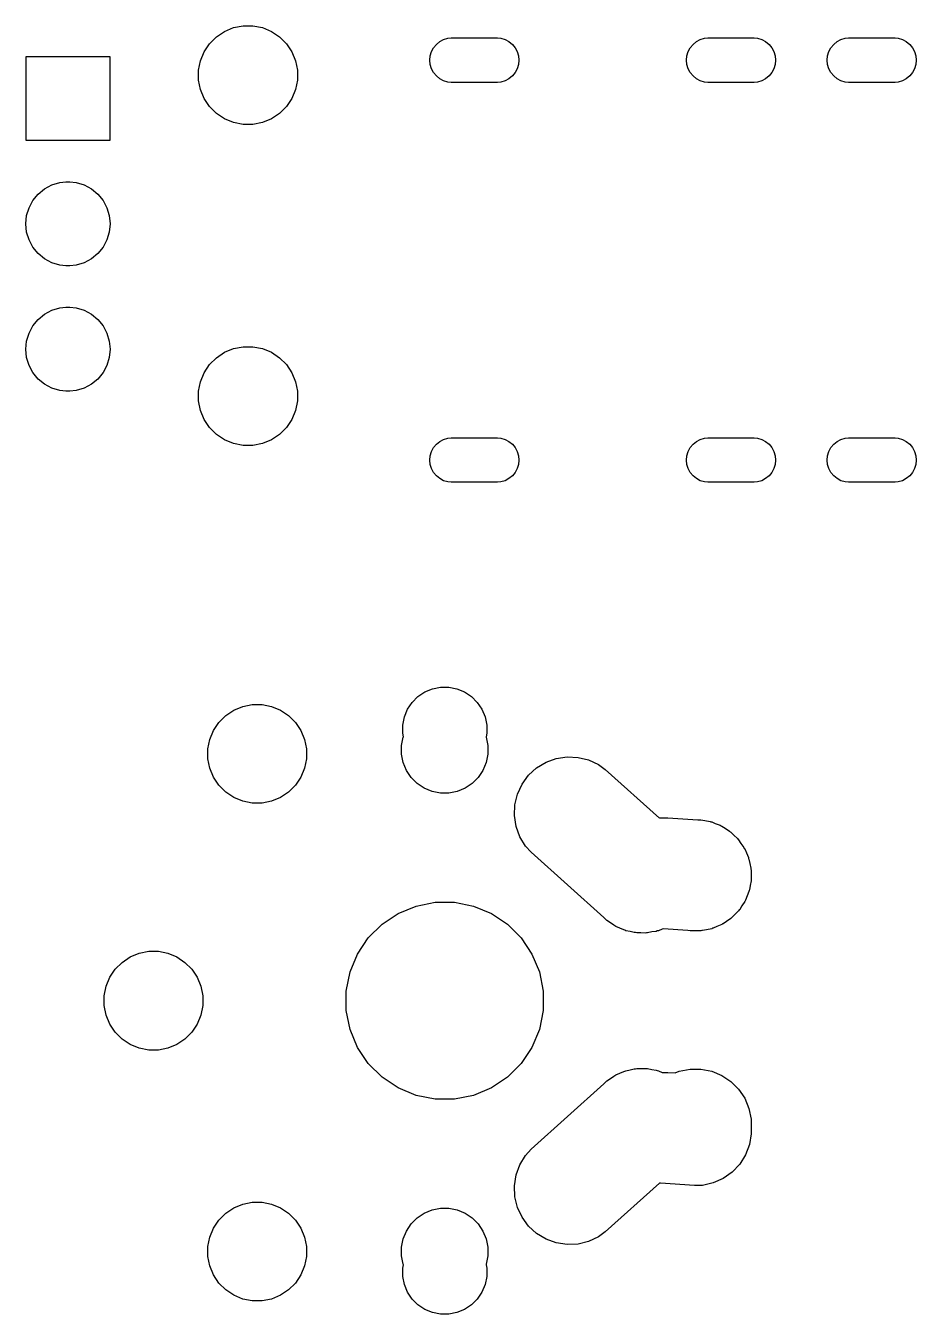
# Model space of a CAD drawing. Extents: x 105.5 to 123.9, y -77.3 to -16.1.
# Drawn here: x 105.51 to 123.55, y -77.35 to -51.25 of the extents above; entities that cross this region are included whole.
import ezdxf

# ---------------------------------------------------------------- set-up
doc = ezdxf.new("R2010")
doc.units = 0
doc.layers.add('BLACK', color=7, linetype='CONTINUOUS')

msp = doc.modelspace()

# ---------------------------------------------------------------- linework, layer by layer
at = {"layer": 'BLACK', "linetype": 'CONTINUOUS'}
for p, q in [((109.377, -51.4774), (109.54, -51.3679)), ((109.54, -51.3679), (109.722, -51.2925)), ((109.722, -51.2925), (109.916, -51.2541)), ((109.916, -51.2541), (110.113, -51.2541)), ((110.113, -51.2541), (110.306, -51.2925)), ((110.306, -51.2925), (110.488, -51.3679)), ((110.488, -51.3679), (110.652, -51.4774)), ((109.128, -51.7804), (109.237, -51.6167)), ((109.237, -51.6167), (109.377, -51.4774)), ((110.652, -51.4774), (110.791, -51.6167)), ((110.791, -51.6167), (110.9, -51.7804)), ((113.774, -51.6988), (113.83, -51.6303)), ((113.83, -51.6303), (113.899, -51.574)), ((113.899, -51.574), (113.977, -51.5322)), ((113.977, -51.5322), (114.062, -51.5065)), ((114.062, -51.5065), (114.128, -51.5)), ((114.128, -51.5), (115.072, -51.5)), ((115.072, -51.5), (115.138, -51.5065)), ((115.138, -51.5065), (115.223, -51.5322)), ((115.223, -51.5322), (115.301, -51.574)), ((115.301, -51.574), (115.37, -51.6303)), ((115.37, -51.6303), (115.426, -51.6988)), ((118.974, -51.6988), (119.03, -51.6303)), ((119.03, -51.6303), (119.099, -51.574)), ((119.099, -51.574), (119.177, -51.5322)), ((119.177, -51.5322), (119.262, -51.5065)), ((119.262, -51.5065), (119.328, -51.5)), ((119.328, -51.5), (120.272, -51.5)), ((120.272, -51.5), (120.338, -51.5065)), ((120.338, -51.5065), (120.423, -51.5322)), ((120.423, -51.5322), (120.501, -51.574)), ((120.501, -51.574), (120.57, -51.6303)), ((120.57, -51.6303), (120.626, -51.6988)), ((121.824, -51.6988), (121.88, -51.6303)), ((121.88, -51.6303), (121.949, -51.574)), ((121.949, -51.574), (122.027, -51.5322)), ((122.027, -51.5322), (122.112, -51.5065)), ((122.112, -51.5065), (122.178, -51.5)), ((122.178, -51.5), (123.122, -51.5)), ((123.122, -51.5), (123.188, -51.5065)), ((123.188, -51.5065), (123.273, -51.5322)), ((123.273, -51.5322), (123.351, -51.574)), ((123.351, -51.574), (123.42, -51.6303)), ((123.42, -51.6303), (123.476, -51.6988)), ((105.517, -53.5754), (105.517, -51.8754)), ((105.517, -51.8754), (107.217, -51.8754)), ((107.217, -51.8754), (107.217, -53.5754)), ((109.052, -51.9624), (109.128, -51.7804)), ((110.9, -51.7804), (110.976, -51.9624)), ((113.698, -51.95), (113.707, -51.8618)), ((113.707, -51.8618), (113.732, -51.777)), ((113.732, -51.777), (113.774, -51.6988)), ((115.426, -51.6988), (115.468, -51.777)), ((115.468, -51.777), (115.493, -51.8618)), ((115.493, -51.8618), (115.502, -51.95)), ((118.898, -51.95), (118.907, -51.8618)), ((118.907, -51.8618), (118.932, -51.777)), ((118.932, -51.777), (118.974, -51.6988)), ((120.626, -51.6988), (120.668, -51.777)), ((120.668, -51.777), (120.693, -51.8618)), ((120.693, -51.8618), (120.702, -51.95)), ((121.748, -51.95), (121.757, -51.8618)), ((121.757, -51.8618), (121.782, -51.777)), ((121.782, -51.777), (121.824, -51.6988)), ((123.476, -51.6988), (123.518, -51.777)), ((123.518, -51.777), (123.543, -51.8618)), ((123.543, -51.8618), (123.552, -51.95)), ((109.014, -52.1556), (109.052, -51.9624)), ((109.014, -52.3526), (109.014, -52.1556)), ((110.976, -51.9624), (111.014, -52.1556)), ((111.014, -52.1556), (111.014, -52.3526)), ((113.707, -52.0382), (113.698, -51.95)), ((113.732, -52.123), (113.707, -52.0382)), ((113.774, -52.2012), (113.732, -52.123)), ((115.468, -52.123), (115.426, -52.2012)), ((115.493, -52.0382), (115.468, -52.123)), ((115.502, -51.95), (115.493, -52.0382)), ((118.907, -52.0382), (118.898, -51.95)), ((118.932, -52.123), (118.907, -52.0382)), ((118.974, -52.2012), (118.932, -52.123)), ((120.668, -52.123), (120.626, -52.2012)), ((120.693, -52.0382), (120.668, -52.123)), ((120.702, -51.95), (120.693, -52.0382)), ((121.757, -52.0382), (121.748, -51.95)), ((121.782, -52.123), (121.757, -52.0382)), ((121.824, -52.2012), (121.782, -52.123)), ((123.518, -52.123), (123.476, -52.2012)), ((123.543, -52.0382), (123.518, -52.123)), ((123.552, -51.95), (123.543, -52.0382)), ((109.052, -52.5458), (109.014, -52.3526)), ((111.014, -52.3526), (110.976, -52.5458)), ((113.83, -52.2697), (113.774, -52.2012)), ((113.899, -52.326), (113.83, -52.2697)), ((113.977, -52.3678), (113.899, -52.326)), ((114.062, -52.3935), (113.977, -52.3678)), ((114.128, -52.4), (114.062, -52.3935)), ((115.072, -52.4), (114.128, -52.4)), ((115.138, -52.3935), (115.072, -52.4)), ((115.223, -52.3678), (115.138, -52.3935)), ((115.301, -52.326), (115.223, -52.3678)), ((115.37, -52.2697), (115.301, -52.326)), ((115.426, -52.2012), (115.37, -52.2697)), ((119.03, -52.2697), (118.974, -52.2012)), ((119.099, -52.326), (119.03, -52.2697)), ((119.177, -52.3678), (119.099, -52.326)), ((119.262, -52.3935), (119.177, -52.3678)), ((119.328, -52.4), (119.262, -52.3935)), ((120.272, -52.4), (119.328, -52.4)), ((120.338, -52.3935), (120.272, -52.4)), ((120.423, -52.3678), (120.338, -52.3935)), ((120.501, -52.326), (120.423, -52.3678)), ((120.57, -52.2697), (120.501, -52.326)), ((120.626, -52.2012), (120.57, -52.2697)), ((121.88, -52.2697), (121.824, -52.2012)), ((121.949, -52.326), (121.88, -52.2697)), ((122.027, -52.3678), (121.949, -52.326)), ((122.112, -52.3935), (122.027, -52.3678)), ((122.178, -52.4), (122.112, -52.3935)), ((123.122, -52.4), (122.178, -52.4)), ((123.188, -52.3935), (123.122, -52.4)), ((123.273, -52.3678), (123.188, -52.3935)), ((123.351, -52.326), (123.273, -52.3678)), ((123.42, -52.2697), (123.351, -52.326)), ((123.476, -52.2012), (123.42, -52.2697)), ((109.128, -52.7278), (109.052, -52.5458)), ((110.976, -52.5458), (110.9, -52.7278)), ((109.237, -52.8916), (109.128, -52.7278)), ((109.377, -53.0309), (109.237, -52.8916)), ((110.791, -52.8916), (110.652, -53.0309)), ((110.9, -52.7278), (110.791, -52.8916)), ((109.54, -53.1403), (109.377, -53.0309)), ((109.722, -53.2157), (109.54, -53.1403)), ((109.916, -53.2541), (109.722, -53.2157)), ((110.306, -53.2157), (110.113, -53.2541)), ((110.488, -53.1403), (110.306, -53.2157)), ((110.652, -53.0309), (110.488, -53.1403)), ((110.113, -53.2541), (109.916, -53.2541)), ((107.217, -53.5754), (105.517, -53.5754)), ((105.892, -54.5552), (106.04, -54.4763)), ((106.04, -54.4763), (106.2, -54.4277)), ((106.2, -54.4277), (106.325, -54.4154)), ((106.325, -54.4154), (106.408, -54.4154)), ((106.408, -54.4154), (106.533, -54.4277)), ((106.533, -54.4277), (106.693, -54.4763)), ((106.693, -54.4763), (106.841, -54.5552)), ((105.578, -54.9385), (105.656, -54.7908)), ((105.656, -54.7908), (105.763, -54.6614)), ((105.763, -54.6614), (105.892, -54.5552)), ((106.841, -54.5552), (106.971, -54.6614)), ((106.971, -54.6614), (107.077, -54.7908)), ((107.077, -54.7908), (107.156, -54.9385)), ((105.529, -55.0987), (105.578, -54.9385)), ((107.156, -54.9385), (107.204, -55.0987)), ((105.512, -55.2654), (105.529, -55.0987)), ((105.529, -55.432), (105.512, -55.2654)), ((107.204, -55.0987), (107.221, -55.2654)), ((107.221, -55.2654), (107.204, -55.432)), ((105.578, -55.5922), (105.529, -55.432)), ((107.204, -55.432), (107.156, -55.5922)), ((105.656, -55.7399), (105.578, -55.5922)), ((105.763, -55.8693), (105.656, -55.7399)), ((107.077, -55.7399), (106.971, -55.8693)), ((107.156, -55.5922), (107.077, -55.7399)), ((105.892, -55.9755), (105.763, -55.8693)), ((106.04, -56.0545), (105.892, -55.9755)), ((106.2, -56.1031), (106.04, -56.0545)), ((106.325, -56.1154), (106.2, -56.1031)), ((106.533, -56.1031), (106.408, -56.1154)), ((106.693, -56.0545), (106.533, -56.1031)), ((106.841, -55.9755), (106.693, -56.0545)), ((106.971, -55.8693), (106.841, -55.9755)), ((106.408, -56.1154), (106.325, -56.1154)), ((105.763, -57.2014), (105.892, -57.0952)), ((105.892, -57.0952), (106.04, -57.0163)), ((106.04, -57.0163), (106.2, -56.9677)), ((106.2, -56.9677), (106.325, -56.9554)), ((106.325, -56.9554), (106.408, -56.9554)), ((106.408, -56.9554), (106.533, -56.9677)), ((106.533, -56.9677), (106.693, -57.0163)), ((106.693, -57.0163), (106.841, -57.0952)), ((106.841, -57.0952), (106.971, -57.2014)), ((105.578, -57.4785), (105.656, -57.3308)), ((105.656, -57.3308), (105.763, -57.2014)), ((106.971, -57.2014), (107.077, -57.3308)), ((107.077, -57.3308), (107.156, -57.4785)), ((105.512, -57.8054), (105.529, -57.6387)), ((105.529, -57.6387), (105.578, -57.4785)), ((107.156, -57.4785), (107.204, -57.6387)), ((107.204, -57.6387), (107.221, -57.8054)), ((105.529, -57.972), (105.512, -57.8054)), ((107.221, -57.8054), (107.204, -57.972)), ((109.377, -57.9774), (109.54, -57.8679)), ((109.54, -57.8679), (109.722, -57.7925)), ((109.722, -57.7925), (109.916, -57.7541)), ((109.916, -57.7541), (110.113, -57.7541)), ((110.113, -57.7541), (110.306, -57.7925)), ((110.306, -57.7925), (110.488, -57.8679)), ((110.488, -57.8679), (110.652, -57.9774)), ((105.578, -58.1322), (105.529, -57.972)), ((105.656, -58.2799), (105.578, -58.1322)), ((107.156, -58.1322), (107.077, -58.2799)), ((107.204, -57.972), (107.156, -58.1322)), ((109.128, -58.2804), (109.237, -58.1167)), ((109.237, -58.1167), (109.377, -57.9774)), ((110.652, -57.9774), (110.791, -58.1167)), ((110.791, -58.1167), (110.9, -58.2804)), ((105.763, -58.4093), (105.656, -58.2799)), ((105.892, -58.5155), (105.763, -58.4093)), ((106.971, -58.4093), (106.841, -58.5155)), ((107.077, -58.2799), (106.971, -58.4093)), ((109.052, -58.4624), (109.128, -58.2804)), ((110.9, -58.2804), (110.976, -58.4624)), ((106.04, -58.5945), (105.892, -58.5155)), ((106.2, -58.6431), (106.04, -58.5945)), ((106.325, -58.6554), (106.2, -58.6431)), ((106.408, -58.6554), (106.325, -58.6554)), ((106.533, -58.6431), (106.408, -58.6554)), ((106.693, -58.5945), (106.533, -58.6431)), ((106.841, -58.5155), (106.693, -58.5945)), ((109.014, -58.6556), (109.052, -58.4624)), ((109.014, -58.8526), (109.014, -58.6556)), ((110.976, -58.4624), (111.014, -58.6556)), ((111.014, -58.6556), (111.014, -58.8526)), ((109.052, -59.0458), (109.014, -58.8526)), ((111.014, -58.8526), (110.976, -59.0458)), ((109.128, -59.2278), (109.052, -59.0458)), ((109.237, -59.3916), (109.128, -59.2278)), ((110.9, -59.2278), (110.791, -59.3916)), ((110.976, -59.0458), (110.9, -59.2278)), ((109.377, -59.5309), (109.237, -59.3916)), ((110.791, -59.3916), (110.652, -59.5309)), ((109.54, -59.6403), (109.377, -59.5309)), ((109.722, -59.7157), (109.54, -59.6403)), ((109.916, -59.7541), (109.722, -59.7157)), ((110.113, -59.7541), (109.916, -59.7541)), ((110.306, -59.7157), (110.113, -59.7541)), ((110.488, -59.6403), (110.306, -59.7157)), ((110.652, -59.5309), (110.488, -59.6403)), ((113.774, -59.7988), (113.83, -59.7303)), ((113.83, -59.7303), (113.899, -59.674)), ((113.899, -59.674), (113.977, -59.6322)), ((113.977, -59.6322), (114.062, -59.6065)), ((114.062, -59.6065), (114.128, -59.6)), ((114.128, -59.6), (115.072, -59.6)), ((115.072, -59.6), (115.138, -59.6065)), ((115.138, -59.6065), (115.223, -59.6322)), ((115.223, -59.6322), (115.301, -59.674)), ((115.301, -59.674), (115.37, -59.7303)), ((115.37, -59.7303), (115.426, -59.7988)), ((118.974, -59.7988), (119.03, -59.7303)), ((119.03, -59.7303), (119.099, -59.674)), ((119.099, -59.674), (119.177, -59.6322)), ((119.177, -59.6322), (119.262, -59.6065)), ((119.262, -59.6065), (119.328, -59.6)), ((119.328, -59.6), (120.272, -59.6)), ((120.272, -59.6), (120.338, -59.6065)), ((120.338, -59.6065), (120.423, -59.6322)), ((120.423, -59.6322), (120.501, -59.674)), ((120.501, -59.674), (120.57, -59.7303)), ((120.57, -59.7303), (120.626, -59.7988)), ((121.824, -59.7988), (121.88, -59.7303)), ((121.88, -59.7303), (121.949, -59.674)), ((121.949, -59.674), (122.027, -59.6322)), ((122.027, -59.6322), (122.112, -59.6065)), ((122.112, -59.6065), (122.178, -59.6)), ((122.178, -59.6), (123.122, -59.6)), ((123.122, -59.6), (123.188, -59.6065)), ((123.188, -59.6065), (123.273, -59.6322)), ((123.273, -59.6322), (123.351, -59.674)), ((123.351, -59.674), (123.42, -59.7303)), ((123.42, -59.7303), (123.476, -59.7988)), ((113.698, -60.05), (113.707, -59.9618)), ((113.707, -59.9618), (113.732, -59.877)), ((113.732, -59.877), (113.774, -59.7988)), ((115.426, -59.7988), (115.468, -59.877)), ((115.468, -59.877), (115.493, -59.9618)), ((115.493, -59.9618), (115.502, -60.05)), ((118.898, -60.05), (118.907, -59.9618)), ((118.907, -59.9618), (118.932, -59.877)), ((118.932, -59.877), (118.974, -59.7988)), ((120.626, -59.7988), (120.668, -59.877)), ((120.668, -59.877), (120.693, -59.9618)), ((120.693, -59.9618), (120.702, -60.05)), ((121.748, -60.05), (121.757, -59.9618)), ((121.757, -59.9618), (121.782, -59.877)), ((121.782, -59.877), (121.824, -59.7988)), ((123.476, -59.7988), (123.518, -59.877)), ((123.518, -59.877), (123.543, -59.9618)), ((123.543, -59.9618), (123.552, -60.05)), ((113.707, -60.1382), (113.698, -60.05)), ((113.732, -60.223), (113.707, -60.1382)), ((113.774, -60.3012), (113.732, -60.223)), ((115.468, -60.223), (115.426, -60.3012)), ((115.493, -60.1382), (115.468, -60.223)), ((115.502, -60.05), (115.493, -60.1382)), ((118.907, -60.1382), (118.898, -60.05)), ((118.932, -60.223), (118.907, -60.1382)), ((118.974, -60.3012), (118.932, -60.223)), ((120.668, -60.223), (120.626, -60.3012)), ((120.693, -60.1382), (120.668, -60.223)), ((120.702, -60.05), (120.693, -60.1382)), ((121.757, -60.1382), (121.748, -60.05)), ((121.782, -60.223), (121.757, -60.1382)), ((121.824, -60.3012), (121.782, -60.223)), ((123.518, -60.223), (123.476, -60.3012)), ((123.543, -60.1382), (123.518, -60.223)), ((123.552, -60.05), (123.543, -60.1382)), ((113.83, -60.3697), (113.774, -60.3012)), ((113.899, -60.426), (113.83, -60.3697)), ((113.977, -60.4678), (113.899, -60.426)), ((114.062, -60.4935), (113.977, -60.4678)), ((114.128, -60.5), (114.062, -60.4935)), ((115.072, -60.5), (114.128, -60.5)), ((115.138, -60.4935), (115.072, -60.5)), ((115.223, -60.4678), (115.138, -60.4935)), ((115.301, -60.426), (115.223, -60.4678)), ((115.37, -60.3697), (115.301, -60.426)), ((115.426, -60.3012), (115.37, -60.3697)), ((119.03, -60.3697), (118.974, -60.3012)), ((119.099, -60.426), (119.03, -60.3697)), ((119.177, -60.4678), (119.099, -60.426)), ((119.262, -60.4935), (119.177, -60.4678)), ((119.328, -60.5), (119.262, -60.4935)), ((120.272, -60.5), (119.328, -60.5)), ((120.338, -60.4935), (120.272, -60.5)), ((120.423, -60.4678), (120.338, -60.4935)), ((120.501, -60.426), (120.423, -60.4678)), ((120.57, -60.3697), (120.501, -60.426)), ((120.626, -60.3012), (120.57, -60.3697)), ((121.88, -60.3697), (121.824, -60.3012)), ((121.949, -60.426), (121.88, -60.3697)), ((122.027, -60.4678), (121.949, -60.426)), ((122.112, -60.4935), (122.027, -60.4678)), ((122.178, -60.5), (122.112, -60.4935)), ((123.122, -60.5), (122.178, -60.5)), ((123.188, -60.4935), (123.122, -60.5)), ((123.273, -60.4678), (123.188, -60.4935)), ((123.351, -60.426), (123.273, -60.4678)), ((123.42, -60.3697), (123.351, -60.426)), ((123.476, -60.3012), (123.42, -60.3697)), ((113.597, -64.7467), (113.752, -64.6827)), ((113.752, -64.6827), (113.916, -64.65)), ((113.916, -64.65), (114.084, -64.65)), ((114.084, -64.65), (114.248, -64.6827)), ((114.248, -64.6827), (114.403, -64.7467)), ((113.247, -65.0974), (113.34, -64.9582)), ((113.34, -64.9582), (113.458, -64.8398)), ((113.458, -64.8398), (113.597, -64.7467)), ((114.403, -64.7467), (114.542, -64.8398)), ((114.542, -64.8398), (114.66, -64.9582)), ((114.66, -64.9582), (114.753, -65.0974)), ((109.423, -65.3625), (109.563, -65.2232)), ((109.563, -65.2232), (109.726, -65.1138)), ((109.726, -65.1138), (109.908, -65.0384)), ((109.908, -65.0384), (110.102, -65)), ((110.102, -65), (110.298, -65)), ((110.298, -65), (110.492, -65.0384)), ((110.492, -65.0384), (110.674, -65.1138)), ((110.674, -65.1138), (110.837, -65.2232)), ((110.837, -65.2232), (110.977, -65.3625)), ((113.183, -65.2521), (113.247, -65.0974)), ((114.753, -65.0974), (114.817, -65.2521)), ((109.314, -65.5263), (109.423, -65.3625)), ((110.977, -65.3625), (111.086, -65.5263)), ((113.15, -65.4163), (113.183, -65.2521)), ((113.15, -65.5837), (113.15, -65.4163)), ((114.817, -65.2521), (114.85, -65.4163)), ((114.85, -65.4163), (114.85, -65.5837)), ((109.2, -65.9015), (109.238, -65.7083)), ((109.238, -65.7083), (109.314, -65.5263)), ((111.086, -65.5263), (111.162, -65.7083)), ((111.162, -65.7083), (111.2, -65.9015)), ((113.125, -65.8338), (113.159, -65.6648)), ((113.164, -65.6525), (113.15, -65.5837)), ((113.159, -65.6648), (113.164, -65.6525)), ((114.85, -65.5837), (114.836, -65.6525)), ((114.836, -65.6525), (114.841, -65.6648)), ((114.841, -65.6648), (114.875, -65.8338)), ((109.2, -66.0985), (109.2, -65.9015)), ((111.2, -65.9015), (111.2, -66.0985)), ((113.125, -66.0062), (113.125, -65.8338)), ((113.159, -66.1752), (113.125, -66.0062)), ((114.875, -66.0062), (114.841, -66.1752)), ((114.875, -65.8338), (114.875, -66.0062)), ((109.238, -66.2917), (109.2, -66.0985)), ((111.2, -66.0985), (111.162, -66.2917)), ((113.225, -66.3345), (113.159, -66.1752)), ((114.841, -66.1752), (114.775, -66.3345)), ((115.862, -66.2854), (116.052, -66.1705)), ((116.052, -66.1705), (116.26, -66.0948)), ((116.26, -66.0948), (116.479, -66.0612)), ((116.479, -66.0612), (116.7, -66.071)), ((116.7, -66.071), (116.915, -66.1237)), ((116.915, -66.1237), (117.116, -66.2175)), ((117.116, -66.2175), (117.25, -66.3157)), ((109.314, -66.4737), (109.238, -66.2917)), ((109.423, -66.6375), (109.314, -66.4737)), ((111.086, -66.4737), (110.977, -66.6375)), ((111.162, -66.2917), (111.086, -66.4737)), ((113.32, -66.4778), (113.225, -66.3345)), ((113.442, -66.5997), (113.32, -66.4778)), ((114.68, -66.4778), (114.558, -66.5997)), ((114.775, -66.3345), (114.68, -66.4778)), ((115.567, -66.6137), (115.699, -66.4351)), ((115.699, -66.4351), (115.862, -66.2854)), ((117.25, -66.3157), (118.348, -67.3006)), ((109.563, -66.7768), (109.423, -66.6375)), ((109.726, -66.8862), (109.563, -66.7768)), ((110.837, -66.7768), (110.674, -66.8862)), ((110.977, -66.6375), (110.837, -66.7768)), ((113.586, -66.6954), (113.442, -66.5997)), ((113.745, -66.7614), (113.586, -66.6954)), ((113.914, -66.795), (113.745, -66.7614)), ((114.086, -66.795), (113.914, -66.795)), ((114.255, -66.7614), (114.086, -66.795)), ((114.414, -66.6954), (114.255, -66.7614)), ((114.558, -66.5997), (114.414, -66.6954)), ((115.474, -66.8145), (115.567, -66.6137)), ((109.908, -66.9616), (109.726, -66.8862)), ((110.102, -67), (109.908, -66.9616)), ((110.298, -67), (110.102, -67)), ((110.492, -66.9616), (110.298, -67)), ((110.674, -66.8862), (110.492, -66.9616)), ((115.411, -67.2511), (115.421, -67.0297)), ((115.421, -67.0297), (115.474, -66.8145)), ((115.445, -67.4702), (115.411, -67.2511)), ((118.348, -67.3006), (118.355, -67.2988)), ((118.355, -67.2988), (118.521, -67.2938)), ((118.521, -67.2938), (119.125, -67.335)), ((115.521, -67.6784), (115.445, -67.4702)), ((119.125, -67.335), (119.191, -67.335)), ((119.191, -67.335), (119.268, -67.3504)), ((119.268, -67.3504), (119.375, -67.3684)), ((119.375, -67.3684), (119.394, -67.3754)), ((119.394, -67.3754), (119.408, -67.3782)), ((119.408, -67.3782), (119.481, -67.4086)), ((119.481, -67.4086), (119.583, -67.447)), ((119.583, -67.447), (119.599, -67.4574)), ((119.599, -67.4574), (119.613, -67.463)), ((119.613, -67.463), (119.68, -67.5077)), ((119.68, -67.5077), (119.771, -67.5645)), ((119.771, -67.5645), (119.785, -67.5779)), ((119.785, -67.5779), (119.797, -67.5862)), ((119.797, -67.5862), (119.855, -67.6442)), ((115.635, -67.868), (115.521, -67.6784)), ((119.855, -67.6442), (119.932, -67.7164)), ((119.932, -67.7164), (119.943, -67.732)), ((119.943, -67.732), (119.954, -67.7429)), ((119.954, -67.7429), (120.001, -67.8129)), ((120.001, -67.8129), (120.06, -67.8969)), ((115.748, -67.9904), (115.635, -67.868)), ((117.226, -69.3169), (115.748, -67.9904)), ((120.06, -67.8969), (120.068, -67.914)), ((120.068, -67.914), (120.077, -67.9271)), ((120.077, -67.9271), (120.11, -68.0072)), ((120.11, -68.0072), (120.151, -68.099)), ((120.151, -68.099), (120.156, -68.1168)), ((120.156, -68.1168), (120.162, -68.1319)), ((120.162, -68.1319), (120.179, -68.2196)), ((120.179, -68.2196), (120.201, -68.3149)), ((120.201, -68.3149), (120.202, -68.3327)), ((120.202, -68.3327), (120.205, -68.3492)), ((120.205, -68.3492), (120.205, -68.4416)), ((120.205, -68.5708), (120.186, -68.6643)), ((120.205, -68.4416), (120.208, -68.5364)), ((120.208, -68.5364), (120.205, -68.5535)), ((120.205, -68.5535), (120.205, -68.5708)), ((120.124, -68.879), (120.093, -68.9622)), ((120.162, -68.7882), (120.124, -68.879)), ((120.165, -68.7706), (120.162, -68.7882)), ((120.171, -68.755), (120.165, -68.7706)), ((120.186, -68.6643), (120.171, -68.755)), ((113.056, -69.233), (113.418, -69.0827)), ((113.418, -69.0827), (113.804, -69.0061)), ((113.804, -69.0061), (114.196, -69.0061)), ((114.196, -69.0061), (114.582, -69.0827)), ((114.582, -69.0827), (114.944, -69.233)), ((119.975, -69.1501), (119.964, -69.1615)), ((120.021, -69.0769), (119.975, -69.1501)), ((120.077, -68.9929), (120.021, -69.0769)), ((120.084, -68.9759), (120.077, -68.9929)), ((120.093, -68.9622), (120.084, -68.9759)), ((112.729, -69.4512), (113.056, -69.233)), ((114.944, -69.233), (115.271, -69.4512)), ((117.283, -69.3738), (117.226, -69.3169)), ((117.355, -69.4218), (117.283, -69.3738)), ((119.709, -69.3926), (119.643, -69.44)), ((119.797, -69.3338), (119.709, -69.3926)), ((119.811, -69.3203), (119.797, -69.3338)), ((119.823, -69.3114), (119.811, -69.3203)), ((119.881, -69.2504), (119.823, -69.3114)), ((119.954, -69.1771), (119.881, -69.2504)), ((119.964, -69.1615), (119.954, -69.1771)), ((112.451, -69.729), (112.729, -69.4512)), ((115.271, -69.4512), (115.549, -69.729)), ((117.424, -69.4725), (117.355, -69.4218)), ((117.446, -69.483), (117.424, -69.4725)), ((117.467, -69.497), (117.446, -69.483)), ((117.547, -69.53), (117.467, -69.497)), ((117.625, -69.5662), (117.547, -69.53)), ((117.649, -69.5722), (117.625, -69.5662)), ((117.672, -69.5818), (117.649, -69.5722)), ((117.756, -69.5986), (117.672, -69.5818)), ((117.84, -69.619), (117.756, -69.5986)), ((117.865, -69.6201), (117.84, -69.619)), ((117.889, -69.625), (117.865, -69.6201)), ((117.975, -69.625), (117.889, -69.625)), ((118.061, -69.6288), (117.975, -69.625)), ((118.086, -69.625), (118.061, -69.6288)), ((118.111, -69.625), (118.086, -69.625)), ((118.195, -69.6082), (118.111, -69.625)), ((118.28, -69.5952), (118.195, -69.6082)), ((118.304, -69.5866), (118.28, -69.5952)), ((118.328, -69.5818), (118.304, -69.5866)), ((118.408, -69.5488), (118.328, -69.5818)), ((118.425, -69.5425), (118.408, -69.5488)), ((118.928, -69.5768), (118.425, -69.5425)), ((118.969, -69.585), (118.928, -69.5768)), ((119.048, -69.585), (118.969, -69.585)), ((119.059, -69.5857), (119.048, -69.585)), ((119.082, -69.585), (119.059, -69.5857)), ((119.191, -69.585), (119.082, -69.585)), ((119.21, -69.5811), (119.191, -69.585)), ((119.225, -69.5807), (119.21, -69.5811)), ((119.302, -69.5629), (119.225, -69.5807)), ((119.408, -69.5418), (119.302, -69.5629)), ((119.426, -69.5342), (119.408, -69.5418)), ((119.441, -69.5309), (119.426, -69.5342)), ((119.514, -69.498), (119.441, -69.5309)), ((119.613, -69.457), (119.514, -69.498)), ((119.629, -69.4461), (119.613, -69.457)), ((119.643, -69.44), (119.629, -69.4461)), ((112.233, -70.0555), (112.451, -69.729)), ((115.549, -69.729), (115.767, -70.0555)), ((107.463, -70.2232), (107.626, -70.1138)), ((107.626, -70.1138), (107.808, -70.0384)), ((107.808, -70.0384), (108.002, -70)), ((108.002, -70), (108.198, -70)), ((108.198, -70), (108.392, -70.0384)), ((108.392, -70.0384), (108.574, -70.1138)), ((108.574, -70.1138), (108.737, -70.2232)), ((112.083, -70.4184), (112.233, -70.0555)), ((115.767, -70.0555), (115.917, -70.4184)), ((107.214, -70.5263), (107.323, -70.3625)), ((107.323, -70.3625), (107.463, -70.2232)), ((108.737, -70.2232), (108.877, -70.3625)), ((108.877, -70.3625), (108.986, -70.5263)), ((112.006, -70.8036), (112.083, -70.4184)), ((115.917, -70.4184), (115.994, -70.8036)), ((107.1, -70.9015), (107.138, -70.7083)), ((107.138, -70.7083), (107.214, -70.5263)), ((108.986, -70.5263), (109.062, -70.7083)), ((109.062, -70.7083), (109.1, -70.9015)), ((107.1, -71.0985), (107.1, -70.9015)), ((109.1, -70.9015), (109.1, -71.0985)), ((112.006, -71.1964), (112.006, -70.8036)), ((115.994, -70.8036), (115.994, -71.1964)), ((107.138, -71.2917), (107.1, -71.0985)), ((109.1, -71.0985), (109.062, -71.2917)), ((112.083, -71.5816), (112.006, -71.1964)), ((115.994, -71.1964), (115.917, -71.5816)), ((107.214, -71.4737), (107.138, -71.2917)), ((107.323, -71.6375), (107.214, -71.4737)), ((108.986, -71.4737), (108.877, -71.6375)), ((109.062, -71.2917), (108.986, -71.4737)), ((107.463, -71.7768), (107.323, -71.6375)), ((108.877, -71.6375), (108.737, -71.7768)), ((112.233, -71.9445), (112.083, -71.5816)), ((115.917, -71.5816), (115.767, -71.9445)), ((107.626, -71.8862), (107.463, -71.7768)), ((107.808, -71.9616), (107.626, -71.8862)), ((108.002, -72), (107.808, -71.9616)), ((108.198, -72), (108.002, -72)), ((108.392, -71.9616), (108.198, -72)), ((108.574, -71.8862), (108.392, -71.9616)), ((108.737, -71.7768), (108.574, -71.8862)), ((112.451, -72.271), (112.233, -71.9445)), ((115.767, -71.9445), (115.549, -72.271)), ((112.729, -72.5488), (112.451, -72.271)), ((115.549, -72.271), (115.271, -72.5488)), ((117.355, -72.5782), (117.424, -72.5275)), ((117.424, -72.5275), (117.446, -72.517)), ((117.446, -72.517), (117.467, -72.503)), ((117.467, -72.503), (117.547, -72.47)), ((117.547, -72.47), (117.625, -72.4338)), ((117.625, -72.4338), (117.649, -72.4278)), ((117.649, -72.4278), (117.672, -72.4182)), ((117.672, -72.4182), (117.756, -72.4014)), ((117.756, -72.4014), (117.84, -72.381)), ((117.84, -72.381), (117.865, -72.3799)), ((117.865, -72.3799), (117.889, -72.375)), ((117.889, -72.375), (117.975, -72.375)), ((117.975, -72.375), (118.061, -72.3712)), ((118.061, -72.3712), (118.086, -72.375)), ((118.086, -72.375), (118.111, -72.375)), ((118.111, -72.375), (118.195, -72.3918)), ((118.195, -72.3918), (118.28, -72.4048)), ((118.28, -72.4048), (118.304, -72.4133)), ((118.304, -72.4133), (118.328, -72.4182)), ((118.328, -72.4182), (118.408, -72.4512)), ((118.408, -72.4512), (118.423, -72.4568)), ((118.423, -72.4568), (118.521, -72.4538)), ((118.521, -72.4538), (118.666, -72.4637)), ((118.666, -72.4637), (118.752, -72.4282)), ((118.752, -72.4282), (118.969, -72.385)), ((118.969, -72.385), (119.191, -72.385)), ((119.191, -72.385), (119.408, -72.4282)), ((119.408, -72.4282), (119.613, -72.513)), ((119.613, -72.513), (119.797, -72.6362)), ((113.056, -72.767), (112.729, -72.5488)), ((113.418, -72.9173), (113.056, -72.767)), ((114.944, -72.767), (114.582, -72.9173)), ((115.271, -72.5488), (114.944, -72.767)), ((115.748, -74.0096), (117.226, -72.6831)), ((117.226, -72.6831), (117.283, -72.6262)), ((117.283, -72.6262), (117.355, -72.5782)), ((119.797, -72.6362), (119.954, -72.7929)), ((119.954, -72.7929), (120.077, -72.9771)), ((113.804, -72.9939), (113.418, -72.9173)), ((114.196, -72.9939), (113.804, -72.9939)), ((114.582, -72.9173), (114.196, -72.9939)), ((120.077, -72.9771), (120.162, -73.1818)), ((120.162, -73.1818), (120.205, -73.3992)), ((120.205, -73.3992), (120.205, -73.6016)), ((120.208, -73.6964), (120.171, -73.915)), ((120.205, -73.6016), (120.208, -73.6964)), ((115.635, -74.132), (115.748, -74.0096)), ((120.171, -73.915), (120.093, -74.1222)), ((115.445, -74.5298), (115.521, -74.3216)), ((115.521, -74.3216), (115.635, -74.132)), ((119.975, -74.3101), (119.823, -74.4714)), ((120.093, -74.1222), (119.975, -74.3101)), ((115.411, -74.7489), (115.445, -74.5298)), ((119.643, -74.6), (119.441, -74.6909)), ((119.823, -74.4714), (119.643, -74.6)), ((115.421, -74.9703), (115.411, -74.7489)), ((118.352, -74.6959), (117.25, -75.6843)), ((118.368, -74.6986), (118.352, -74.6959)), ((119.059, -74.7457), (118.368, -74.6986)), ((119.225, -74.7407), (119.059, -74.7457)), ((119.441, -74.6909), (119.225, -74.7407)), ((109.726, -75.1938), (109.908, -75.1184)), ((109.908, -75.1184), (110.102, -75.08)), ((110.102, -75.08), (110.298, -75.08)), ((110.298, -75.08), (110.492, -75.1184)), ((110.492, -75.1184), (110.674, -75.1938)), ((115.474, -75.1855), (115.421, -74.9703)), ((109.423, -75.4425), (109.563, -75.3032)), ((109.563, -75.3032), (109.726, -75.1938)), ((110.674, -75.1938), (110.837, -75.3032)), ((110.837, -75.3032), (110.977, -75.4425)), ((113.32, -75.5222), (113.442, -75.4003)), ((113.442, -75.4003), (113.586, -75.3046)), ((113.586, -75.3046), (113.745, -75.2386)), ((113.745, -75.2386), (113.914, -75.205)), ((113.914, -75.205), (114.086, -75.205)), ((114.086, -75.205), (114.255, -75.2386)), ((114.255, -75.2386), (114.414, -75.3046)), ((114.414, -75.3046), (114.558, -75.4003)), ((114.558, -75.4003), (114.68, -75.5222)), ((115.567, -75.3863), (115.474, -75.1855)), ((115.699, -75.5649), (115.567, -75.3863)), ((109.238, -75.7883), (109.314, -75.6063)), ((109.314, -75.6063), (109.423, -75.4425)), ((110.977, -75.4425), (111.086, -75.6063)), ((111.086, -75.6063), (111.162, -75.7883)), ((113.159, -75.8248), (113.225, -75.6655)), ((113.225, -75.6655), (113.32, -75.5222)), ((114.68, -75.5222), (114.775, -75.6655)), ((114.775, -75.6655), (114.841, -75.8248)), ((115.862, -75.7146), (115.699, -75.5649)), ((109.2, -75.9815), (109.238, -75.7883)), ((111.162, -75.7883), (111.2, -75.9815)), ((113.125, -75.9938), (113.159, -75.8248)), ((114.841, -75.8248), (114.875, -75.9938)), ((116.052, -75.8295), (115.862, -75.7146)), ((116.26, -75.9052), (116.052, -75.8295)), ((116.479, -75.9388), (116.26, -75.9052)), ((116.7, -75.929), (116.479, -75.9388)), ((116.915, -75.8763), (116.7, -75.929)), ((117.116, -75.7825), (116.915, -75.8763)), ((117.25, -75.6843), (117.116, -75.7825)), ((109.2, -76.1785), (109.2, -75.9815)), ((109.238, -76.3717), (109.2, -76.1785)), ((111.2, -76.1785), (111.162, -76.3717)), ((111.2, -75.9815), (111.2, -76.1785)), ((113.125, -76.1662), (113.125, -75.9938)), ((113.159, -76.3352), (113.125, -76.1662)), ((114.875, -76.1662), (114.841, -76.3352)), ((114.875, -75.9938), (114.875, -76.1662)), ((109.314, -76.5537), (109.238, -76.3717)), ((111.162, -76.3717), (111.086, -76.5537)), ((113.15, -76.4163), (113.164, -76.3475)), ((113.15, -76.5837), (113.15, -76.4163)), ((113.164, -76.3475), (113.159, -76.3352)), ((114.841, -76.3352), (114.836, -76.3475)), ((114.836, -76.3475), (114.85, -76.4163)), ((114.85, -76.4163), (114.85, -76.5837)), ((109.423, -76.7175), (109.314, -76.5537)), ((109.563, -76.8568), (109.423, -76.7175)), ((110.977, -76.7175), (110.837, -76.8568)), ((111.086, -76.5537), (110.977, -76.7175)), ((113.183, -76.7479), (113.15, -76.5837)), ((114.85, -76.5837), (114.817, -76.7479)), ((109.726, -76.9662), (109.563, -76.8568)), ((109.908, -77.0416), (109.726, -76.9662)), ((110.674, -76.9662), (110.492, -77.0416)), ((110.837, -76.8568), (110.674, -76.9662)), ((113.247, -76.9026), (113.183, -76.7479)), ((113.34, -77.0418), (113.247, -76.9026)), ((114.753, -76.9026), (114.66, -77.0418)), ((114.817, -76.7479), (114.753, -76.9026)), ((110.102, -77.08), (109.908, -77.0416)), ((110.298, -77.08), (110.102, -77.08)), ((110.492, -77.0416), (110.298, -77.08)), ((113.458, -77.1602), (113.34, -77.0418)), ((113.597, -77.2533), (113.458, -77.1602)), ((114.542, -77.1602), (114.403, -77.2533)), ((114.66, -77.0418), (114.542, -77.1602)), ((113.752, -77.3173), (113.597, -77.2533)), ((113.916, -77.35), (113.752, -77.3173)), ((114.084, -77.35), (113.916, -77.35)), ((114.248, -77.3173), (114.084, -77.35)), ((114.403, -77.2533), (114.248, -77.3173))]:
    msp.add_line(p, q, dxfattribs=at)

doc.saveas('drawing.dxf')
